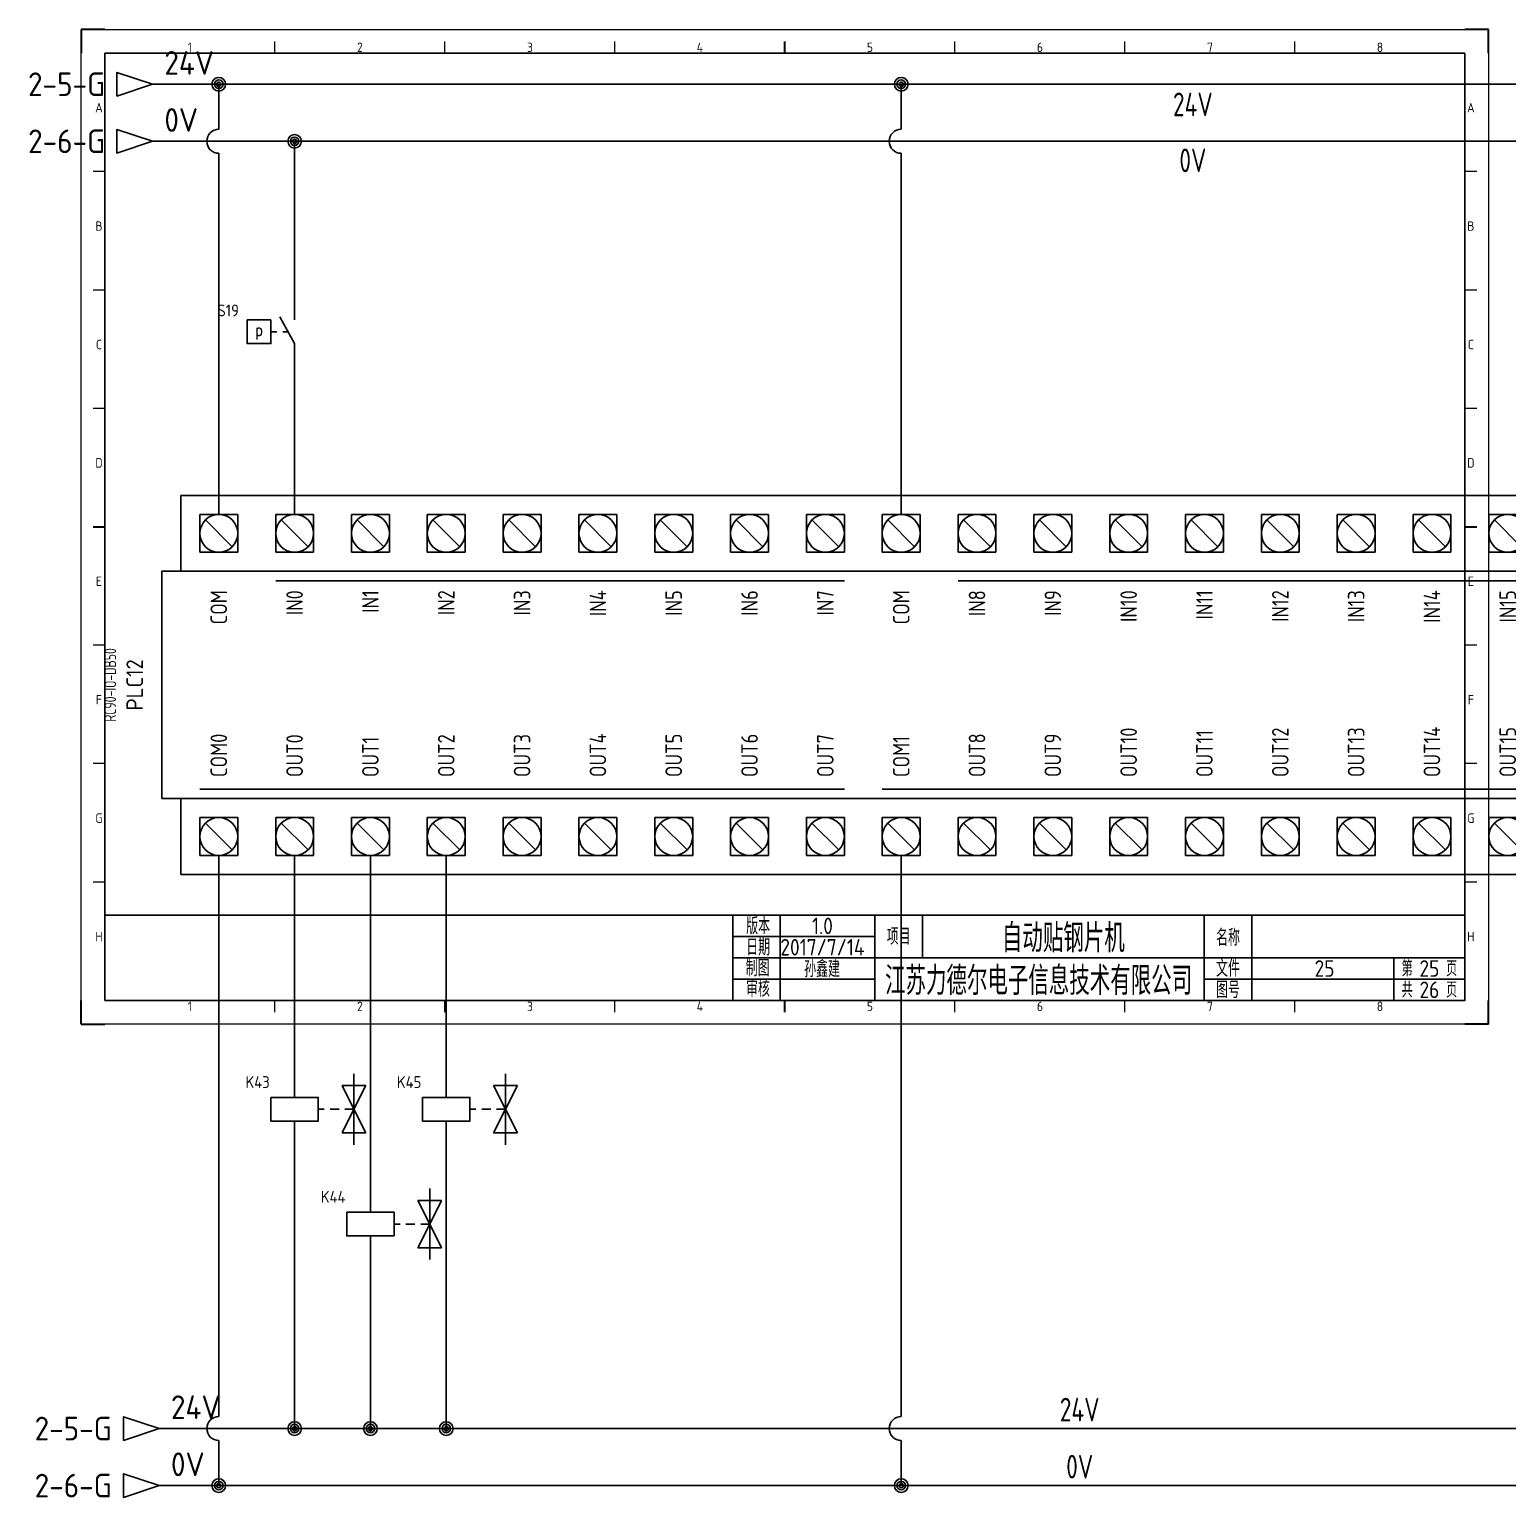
# Model space of a CAD drawing. Header units: millimetres. Extents: x 2018 to 2492, y 1287 to 1597.
# Drawn here: x 2018.4 to 2330.3, y 1287.5 to 1597.4 of the extents above; entities that cross this region are included whole.
import ezdxf
from ezdxf.enums import TextEntityAlignment as Align

# ---------------------------------------------------------------- set-up
doc = ezdxf.new("R2010")
doc.units = ezdxf.units.MM
for name, color, linetype in [('AE_BOR', 1, 'Continuous'), ('DESC', 150, 'Continuous'), ('SYMS', 7, 'Continuous'), ('TAGS', 150, 'Continuous'), ('TERMS', 123, 'Continuous'), ('WIRENO', 72, 'Continuous'), ('WIREREF_DEST', 52, 'Continuous'), ('WIRES', 7, 'Continuous'), ('XREF', 7, 'Continuous'), ('图框_标题栏属性', 1, 'Continuous'), ('图框_标题栏文字', 6, 'Continuous')]:
    doc.layers.add(name, color=color, linetype=linetype)
doc.styles.add('ACGBTS', font='ISOCP.SHX')
doc.styles.add('PIN', font='simplex', dxfattribs={"width": 0.75})
doc.styles.get("Standard").update_dxf_attribs({"font": 'arial.ttf'})
doc.styles.add('WD_IEC', font='ISOCP2.shx', dxfattribs={"height": 4, "bigfont": 'gbcbig.shx'})
doc.styles.add('工程字', font='gbenor.shx', dxfattribs={"bigfont": 'gbcbig.shx'})

# ---------------------------------------------------------------- blocks, each defined once
blk = doc.blocks.new('Border')
for p, q in [((584, 410), (10, 410)), ((10, 410), (10, 10)), ((584, 10), (584, 410)), ((10, 10), (584, 10))]:
    blk.add_line(p, q)
at = {"layer": 'AE_BOR', "color": 1, "lineweight": 30}
for p, q in [((10, 420), (0, 420)), ((0, 420), (0, 410)), ((594, 420), (584, 420)), ((594, 410), (594, 420)), ((297, 410), (297, 415)), ((5, 210), (10, 210)), ((584, 210), (589, 210)), ((0, 0), (0, 10)), ((297, 5), (297, 10)), ((594, 0), (594, 10)), ((0, 0), (10, 0)), ((594, 0), (584, 0))]:
    blk.add_line(p, q, dxfattribs=at)
at = {"layer": 'AE_BOR', "color": 1, "lineweight": 15}
for p, q in [((0, 420), (594, 420)), ((0, 0), (0, 420)), ((594, 420), (594, 0)), ((81.75, 410), (81.75, 415)), ((153.5, 410), (153.5, 415)), ((225.25, 410), (225.25, 415)), ((368.75, 410), (368.75, 415)), ((440.5, 410), (440.5, 415)), ((512.25, 410), (512.25, 415)), ((10, 360), (5, 360)), ((589, 360), (584, 360)), ((10, 310), (5, 310)), ((589, 310), (584, 310)), ((10, 260), (5, 260)), ((589, 260), (584, 260)), ((10, 160), (5, 160)), ((589, 160), (584, 160)), ((10, 110), (5, 110)), ((589, 110), (584, 110)), ((10, 60), (5, 60)), ((589, 60), (584, 60)), ((81.75, 5), (81.75, 10)), ((153.5, 5), (153.5, 10)), ((225.25, 5), (225.25, 10)), ((368.75, 5), (368.75, 10)), ((440.5, 5), (440.5, 10)), ((512.25, 5), (512.25, 10)), ((594, 0), (0, 0))]:
    blk.add_line(p, q, dxfattribs=at)
at = {"layer": 'AE_BOR', "color": 1, "lineweight": 15, "style": 'ACGBTS'}
for s, p in [('1', (45.875, 412.5)), ('2', (117.625, 412.5)), ('3', (189.375, 412.5)), ('4', (261.125, 412.5)), ('5', (332.875, 412.5)), ('6', (404.625, 412.5)), ('7', (476.375, 412.5)), ('8', (548.125, 412.5)), ('A', (7.5, 387)), ('A', (586.5, 387)), ('B', (7.5, 337)), ('B', (586.5, 337)), ('C', (7.5, 287)), ('C', (586.5, 287)), ('D', (7.5, 237)), ('D', (586.5, 237)), ('E', (7.5, 187)), ('E', (586.5, 187)), ('F', (7.5, 137)), ('F', (586.5, 137)), ('G', (7.5, 87)), ('G', (586.5, 87)), ('H', (7.5, 37)), ('H', (586.5, 37)), ('1', (45.875, 7.5)), ('2', (117.625, 7.5)), ('3', (189.375, 7.5)), ('4', (261.125, 7.5)), ('5', (332.875, 7.5)), ('6', (404.625, 7.5)), ('7', (476.375, 7.5)), ('8', (548.125, 7.5))]:
    blk.add_text(s, height=4, dxfattribs=at).set_placement(p, align=Align.MIDDLE)
blk = doc.blocks.new('LdrDkA4')
for p, q in [((132.5, 0), (132.5, 18)), ((142.5, 0), (142.5, 18)), ((162.5, 0), (162.5, 18)), ((162.5, 0), (162.5, 18)), ((162.5, 0), (162.5, 18)), ((172.5, 18), (172.5, 13.5)), ((232, 0), (232, 18)), ((242, 0), (242, 18)), ((132.5, 13.5), (162.5, 13.5)), ((172.5, 13.5), (172.5, 9)), ((132.5, 9), (162.99, 9)), ((162.5, 9), (287, 9)), ((272, 0), (272, 9)), ((132.5, 4.5), (162.5, 4.5)), ((232, 4.5), (287, 4.5)), ((142.5, 2.09), (142.5, 2.09)), ((142.5, 2.09), (142.5, 2.09))]:
    blk.add_line(p, q)
blk.add_lwpolyline([(132.5, 18), (0, 18), (0, 0), (132.5, 0)], close=True)
blk.add_lwpolyline([(132.5, 0), (287, 0), (287, 18), (132.5, 18)])
at = {"flags": 9}
blk.add_attdef('WD_TB', (0, 0), '', height=2.5, dxfattribs=at)
at = {"layer": '图框_标题栏属性', "style": '工程字'}
for tag, height, p in [('版本', 3.5, (151.42, 15.75)), ('项目', 6, (202.25, 13.5)), ('日期', 3.5, (151.42, 11.25)), ('名称', 3.5, (264.42, 13.27)), ('制图', 3.5, (151.34, 6.85)), ('公司名称', 6, (197.03, 4.5)), ('文件', 3.5, (257.37, 6.75)), ('页数', 3.5, (279.5, 6.75)), ('审核', 3.5, (151.65, 2.36)), ('图号', 3.5, (257.37, 2.25)), ('总数', 3.5, (279.5, 2.25))]:
    blk.add_attdef(tag, text='', height=height, dxfattribs=at).set_placement(p, align=Align.MIDDLE)
at = {"layer": '图框_标题栏文字', "style": '工程字'}
for s, height, p in [('版本', 3.5, (137.85, 15.75)), ('日期', 3.5, (137.85, 11.25)), ('项目', 3.5, (167.5, 13.5)), ('名称', 3.5, (237, 13.27)), ('制图', 3.5, (137.75, 6.85)), ('文件', 3.5, (237, 6.75)), ('第    页', 3.25, (279.5, 6.75)), ('审核', 3.5, (137.81, 2.51)), ('图号', 3.5, (237, 2.25)), ('共    页', 3.25, (279.5, 2.25))]:
    blk.add_text(s, height=height, dxfattribs=at).set_placement(p, align=Align.MIDDLE_CENTER)
blk = doc.blocks.new('PLCIO_EPSONRC90IO1')
for p, q in [((-187.84, 39.19), (-187.84, 23.19)), ((249.96, 39.19), (-187.84, 39.19)), ((-183.84, 27.19), (-183.84, 35.19)), ((-183.84, 35.19), (-175.84, 35.19)), ((-175.84, 35.19), (-175.84, 27.19)), ((-167.84, 27.19), (-167.84, 35.19)), ((-167.84, 35.19), (-159.84, 35.19)), ((-159.84, 35.19), (-159.84, 27.19)), ((-151.84, 27.19), (-151.84, 35.19)), ((-151.84, 35.19), (-143.84, 35.19)), ((-143.84, 35.19), (-143.84, 27.19)), ((-135.84, 27.19), (-135.84, 35.19)), ((-135.84, 35.19), (-127.84, 35.19)), ((-127.84, 35.19), (-127.84, 27.19)), ((-119.84, 27.19), (-119.84, 35.19)), ((-119.84, 35.19), (-111.84, 35.19)), ((-111.84, 35.19), (-111.84, 27.19)), ((-103.84, 27.19), (-103.84, 35.19)), ((-103.84, 35.19), (-95.84, 35.19)), ((-95.84, 35.19), (-95.84, 27.19)), ((-87.84, 27.19), (-87.84, 35.19)), ((-87.84, 35.19), (-79.84, 35.19)), ((-79.84, 35.19), (-79.84, 27.19)), ((-71.84, 27.19), (-71.84, 35.19)), ((-71.84, 35.19), (-63.84, 35.19)), ((-63.84, 35.19), (-63.84, 27.19)), ((-55.84, 27.19), (-55.84, 35.19)), ((-55.84, 35.19), (-47.84, 35.19)), ((-47.84, 35.19), (-47.84, 27.19)), ((-39.84, 27.19), (-39.84, 35.19)), ((-39.84, 35.19), (-31.84, 35.19)), ((-31.84, 35.19), (-31.84, 27.19)), ((-23.84, 27.19), (-23.84, 35.19)), ((-23.84, 35.19), (-15.84, 35.19)), ((-15.84, 35.19), (-15.84, 27.19)), ((-7.84, 27.19), (-7.84, 35.19)), ((-7.84, 35.19), (0.16, 35.19)), ((0.16, 35.19), (0.16, 27.19)), ((8.16, 27.19), (8.16, 35.19)), ((8.16, 35.19), (16.16, 35.19)), ((16.16, 35.19), (16.16, 27.19)), ((24.16, 27.19), (24.16, 35.19)), ((24.16, 35.19), (32.16, 35.19)), ((32.16, 35.19), (32.16, 27.19)), ((40.16, 27.19), (40.16, 35.19)), ((40.16, 35.19), (48.16, 35.19)), ((48.16, 35.19), (48.16, 27.19)), ((56.16, 27.19), (56.16, 35.19)), ((56.16, 35.19), (64.16, 35.19)), ((64.16, 35.19), (64.16, 27.19)), ((72.16, 27.19), (72.16, 35.19)), ((72.16, 35.19), (80.16, 35.19)), ((80.16, 35.19), (80.16, 27.19)), ((88.16, 27.19), (88.16, 35.19)), ((88.16, 35.19), (96.16, 35.19)), ((-182.67, 34.02), (-177.01, 28.36)), ((-166.67, 34.02), (-161.01, 28.36)), ((-150.67, 34.02), (-145.01, 28.36)), ((-134.67, 34.02), (-129.01, 28.36)), ((-118.67, 34.02), (-113.01, 28.36)), ((-102.67, 34.02), (-97.01, 28.36)), ((-86.67, 34.02), (-81.01, 28.36)), ((-70.67, 34.02), (-65.01, 28.36)), ((-54.67, 34.02), (-49.01, 28.36)), ((-38.67, 34.02), (-33.01, 28.36)), ((-22.67, 34.02), (-17.01, 28.36)), ((-6.67, 34.02), (-1.01, 28.36)), ((9.33, 34.02), (14.99, 28.36)), ((25.33, 34.02), (30.99, 28.36)), ((41.33, 34.02), (46.99, 28.36)), ((57.33, 34.02), (62.99, 28.36)), ((73.33, 34.02), (78.99, 28.36)), ((89.33, 34.02), (94.99, 28.36)), ((-175.84, 27.19), (-183.84, 27.19)), ((-159.84, 27.19), (-167.84, 27.19)), ((-143.84, 27.19), (-151.84, 27.19)), ((-127.84, 27.19), (-135.84, 27.19)), ((-111.84, 27.19), (-119.84, 27.19)), ((-95.84, 27.19), (-103.84, 27.19)), ((-79.84, 27.19), (-87.84, 27.19)), ((-63.84, 27.19), (-71.84, 27.19)), ((-47.84, 27.19), (-55.84, 27.19)), ((-31.84, 27.19), (-39.84, 27.19)), ((-15.84, 27.19), (-23.84, 27.19)), ((0.16, 27.19), (-7.84, 27.19)), ((16.16, 27.19), (8.16, 27.19)), ((32.16, 27.19), (24.16, 27.19)), ((48.16, 27.19), (40.16, 27.19)), ((64.16, 27.19), (56.16, 27.19)), ((80.16, 27.19), (72.16, 27.19)), ((96.16, 27.19), (88.16, 27.19)), ((-191.84, -24.81), (-191.84, 23.19)), ((-191.84, 23.19), (253.96, 23.19)), ((-167.84, 21.19), (-47.84, 21.19)), ((-23.84, 21.19), (96.16, 21.19)), ((-187.84, -24.81), (-191.84, -24.81)), ((-187.84, -24.81), (-187.84, -40.81)), ((52.16, -24.81), (-187.84, -24.81)), ((-183.84, -22.81), (-47.84, -22.81)), ((-39.84, -22.81), (96.16, -22.81)), ((253.96, -24.81), (52.16, -24.81)), ((-183.84, -28.81), (-175.84, -28.81)), ((-183.84, -36.81), (-183.84, -28.81)), ((-182.67, -29.98), (-177.01, -35.64)), ((-175.84, -28.81), (-175.84, -36.81)), ((-167.84, -28.81), (-159.84, -28.81)), ((-167.84, -28.81), (-159.84, -28.81)), ((-167.84, -36.81), (-167.84, -28.81)), ((-167.84, -36.81), (-167.84, -28.81)), ((-166.67, -29.98), (-161.01, -35.64)), ((-159.84, -28.81), (-159.84, -36.81)), ((-159.84, -28.81), (-159.84, -36.81)), ((-151.84, -28.81), (-143.84, -28.81)), ((-151.84, -28.81), (-143.84, -28.81)), ((-151.84, -36.81), (-151.84, -28.81)), ((-151.84, -36.81), (-151.84, -28.81)), ((-150.67, -29.98), (-145.01, -35.64)), ((-143.84, -28.81), (-143.84, -36.81)), ((-143.84, -28.81), (-143.84, -36.81)), ((-135.84, -28.81), (-127.84, -28.81)), ((-135.84, -28.81), (-127.84, -28.81)), ((-135.84, -36.81), (-135.84, -28.81)), ((-135.84, -36.81), (-135.84, -28.81)), ((-134.67, -29.98), (-129.01, -35.64)), ((-127.84, -28.81), (-127.84, -36.81)), ((-127.84, -28.81), (-127.84, -36.81)), ((-119.84, -28.81), (-111.84, -28.81)), ((-119.84, -28.81), (-111.84, -28.81)), ((-119.84, -36.81), (-119.84, -28.81)), ((-119.84, -36.81), (-119.84, -28.81)), ((-118.67, -29.98), (-113.01, -35.64)), ((-111.84, -28.81), (-111.84, -36.81)), ((-111.84, -28.81), (-111.84, -36.81)), ((-103.84, -28.81), (-95.84, -28.81)), ((-103.84, -28.81), (-95.84, -28.81)), ((-103.84, -36.81), (-103.84, -28.81)), ((-103.84, -36.81), (-103.84, -28.81)), ((-102.67, -29.98), (-97.01, -35.64)), ((-95.84, -28.81), (-95.84, -36.81)), ((-95.84, -28.81), (-95.84, -36.81)), ((-87.84, -28.81), (-79.84, -28.81)), ((-87.84, -28.81), (-79.84, -28.81)), ((-87.84, -36.81), (-87.84, -28.81)), ((-87.84, -36.81), (-87.84, -28.81)), ((-86.67, -29.98), (-81.01, -35.64)), ((-79.84, -28.81), (-79.84, -36.81)), ((-79.84, -28.81), (-79.84, -36.81)), ((-71.84, -28.81), (-63.84, -28.81)), ((-71.84, -28.81), (-63.84, -28.81)), ((-71.84, -36.81), (-71.84, -28.81)), ((-71.84, -36.81), (-71.84, -28.81)), ((-70.67, -29.98), (-65.01, -35.64)), ((-63.84, -28.81), (-63.84, -36.81)), ((-63.84, -28.81), (-63.84, -36.81)), ((-55.84, -28.81), (-47.84, -28.81)), ((-55.84, -28.81), (-47.84, -28.81)), ((-55.84, -36.81), (-55.84, -28.81)), ((-55.84, -36.81), (-55.84, -28.81)), ((-54.67, -29.98), (-49.01, -35.64)), ((-47.84, -28.81), (-47.84, -36.81)), ((-47.84, -28.81), (-47.84, -36.81)), ((-39.84, -28.81), (-31.84, -28.81)), ((-39.84, -28.81), (-31.84, -28.81)), ((-39.84, -36.81), (-39.84, -28.81)), ((-39.84, -36.81), (-39.84, -28.81)), ((-38.67, -29.98), (-33.01, -35.64)), ((-31.84, -28.81), (-31.84, -36.81)), ((-31.84, -28.81), (-31.84, -36.81)), ((-23.84, -28.81), (-15.84, -28.81)), ((-23.84, -28.81), (-15.84, -28.81)), ((-23.84, -36.81), (-23.84, -28.81)), ((-23.84, -36.81), (-23.84, -28.81)), ((-22.67, -29.98), (-17.01, -35.64)), ((-15.84, -28.81), (-15.84, -36.81)), ((-15.84, -28.81), (-15.84, -36.81)), ((-7.84, -28.81), (0.16, -28.81)), ((-7.84, -28.81), (0.16, -28.81)), ((-7.84, -36.81), (-7.84, -28.81)), ((-7.84, -36.81), (-7.84, -28.81)), ((-6.67, -29.98), (-1.01, -35.64)), ((0.16, -28.81), (0.16, -36.81)), ((0.16, -28.81), (0.16, -36.81)), ((8.16, -28.81), (16.16, -28.81)), ((8.16, -28.81), (16.16, -28.81)), ((8.16, -36.81), (8.16, -28.81)), ((8.16, -36.81), (8.16, -28.81)), ((9.33, -29.98), (14.99, -35.64)), ((16.16, -28.81), (16.16, -36.81)), ((16.16, -28.81), (16.16, -36.81)), ((24.16, -28.81), (32.16, -28.81)), ((24.16, -28.81), (32.16, -28.81)), ((24.16, -36.81), (24.16, -28.81)), ((24.16, -36.81), (24.16, -28.81)), ((25.33, -29.98), (30.99, -35.64)), ((32.16, -28.81), (32.16, -36.81)), ((32.16, -28.81), (32.16, -36.81)), ((40.16, -36.81), (40.16, -28.81)), ((40.16, -36.81), (40.16, -28.81)), ((40.16, -28.81), (48.16, -28.81)), ((40.16, -28.81), (48.16, -28.81)), ((41.33, -29.98), (46.99, -35.64)), ((48.16, -28.81), (48.16, -36.81)), ((48.16, -28.81), (48.16, -36.81)), ((56.16, -28.81), (64.16, -28.81)), ((56.16, -28.81), (64.16, -28.81)), ((56.16, -36.81), (56.16, -28.81)), ((56.16, -36.81), (56.16, -28.81)), ((57.33, -29.98), (62.99, -35.64)), ((64.16, -28.81), (64.16, -36.81)), ((64.16, -28.81), (64.16, -36.81)), ((72.16, -28.81), (80.16, -28.81)), ((72.16, -28.81), (80.16, -28.81)), ((72.16, -36.81), (72.16, -28.81)), ((72.16, -36.81), (72.16, -28.81)), ((73.33, -29.98), (78.99, -35.64)), ((80.16, -28.81), (80.16, -36.81)), ((80.16, -28.81), (80.16, -36.81)), ((88.16, -28.81), (96.16, -28.81)), ((88.16, -28.81), (96.16, -28.81)), ((88.16, -36.81), (88.16, -28.81)), ((88.16, -36.81), (88.16, -28.81)), ((89.33, -29.98), (94.99, -35.64)), ((-175.84, -36.81), (-183.84, -36.81)), ((-159.84, -36.81), (-167.84, -36.81)), ((-159.84, -36.81), (-167.84, -36.81)), ((-143.84, -36.81), (-151.84, -36.81)), ((-143.84, -36.81), (-151.84, -36.81)), ((-127.84, -36.81), (-135.84, -36.81)), ((-127.84, -36.81), (-135.84, -36.81)), ((-111.84, -36.81), (-119.84, -36.81)), ((-111.84, -36.81), (-119.84, -36.81)), ((-95.84, -36.81), (-103.84, -36.81)), ((-95.84, -36.81), (-103.84, -36.81)), ((-79.84, -36.81), (-87.84, -36.81)), ((-79.84, -36.81), (-87.84, -36.81)), ((-63.84, -36.81), (-71.84, -36.81)), ((-63.84, -36.81), (-71.84, -36.81)), ((-47.84, -36.81), (-55.84, -36.81)), ((-47.84, -36.81), (-55.84, -36.81)), ((-31.84, -36.81), (-39.84, -36.81)), ((-31.84, -36.81), (-39.84, -36.81)), ((-15.84, -36.81), (-23.84, -36.81)), ((-15.84, -36.81), (-23.84, -36.81)), ((0.16, -36.81), (-7.84, -36.81)), ((0.16, -36.81), (-7.84, -36.81)), ((16.16, -36.81), (8.16, -36.81)), ((16.16, -36.81), (8.16, -36.81)), ((32.16, -36.81), (24.16, -36.81)), ((32.16, -36.81), (24.16, -36.81)), ((48.16, -36.81), (40.16, -36.81)), ((48.16, -36.81), (40.16, -36.81)), ((64.16, -36.81), (56.16, -36.81)), ((64.16, -36.81), (56.16, -36.81)), ((80.16, -36.81), (72.16, -36.81)), ((80.16, -36.81), (72.16, -36.81)), ((96.16, -36.81), (88.16, -36.81)), ((96.16, -36.81), (88.16, -36.81)), ((-187.84, -40.81), (249.96, -40.81))]:
    blk.add_line(p, q)
for centre in [(-179.84, 31.19), (-163.84, 31.19), (-147.84, 31.19), (-131.84, 31.19), (-115.84, 31.19), (-99.84, 31.19), (-83.84, 31.19), (-67.84, 31.19), (-51.84, 31.19), (-35.84, 31.19), (-19.84, 31.19), (-3.84, 31.19), (12.16, 31.19), (28.16, 31.19), (44.16, 31.19), (60.16, 31.19), (76.16, 31.19), (92.16, 31.19), (-179.84, -32.81), (-163.84, -32.81), (-147.84, -32.81), (-131.84, -32.81), (-115.84, -32.81), (-99.84, -32.81), (-83.84, -32.81), (-67.84, -32.81), (-51.84, -32.81), (-35.84, -32.81), (-19.84, -32.81), (-3.84, -32.81), (12.16, -32.81), (28.16, -32.81), (44.16, -32.81), (60.16, -32.81), (76.16, -32.81), (92.16, -32.81)]:
    blk.add_circle(centre, 4)
at = {"style": 'WD_IEC'}
for tag, p, width in [('DESCA47', (-165.33, 63.11), 0.9), ('DESCB47', (-158.34, 63.11), 0.9), ('DESCA48', (-149.33, 63.11), 0.9), ('DESCB48', (-142.34, 63.11), 0.9), ('DESCA49', (-133.33, 63.11), 0.9), ('DESCB49', (-126.34, 63.11), 0.9), ('DESCA50', (-117.33, 63.11), 0.9), ('DESCB50', (-110.34, 63.11), 0.9), ('DESCA51', (-101.33, 63.11), 0.9), ('DESCB51', (-94.34, 63.11), 0.9), ('DESCA52', (-85.33, 63.11), 0.9), ('DESCB52', (-78.34, 63.11), 0.9), ('DESCA53', (-69.33, 63.11), 0.9), ('DESCB53', (-62.34, 63.11), 0.9), ('DESCA54', (-53.33, 63.11), 0.9), ('DESCB54', (-46.34, 63.11), 0.9), ('DESCA56', (-21.33, 63.11), 0.9), ('DESCB56', (-14.34, 63.11), 0.9), ('DESCA57', (-5.33, 63.11), 0.9), ('DESCB57', (1.66, 63.11), 0.9), ('DESCA58', (10.67, 63.11), 0.9), ('DESCB58', (17.66, 63.11), 0.9), ('DESCA59', (26.67, 63.11), 0.9), ('DESCB59', (33.66, 63.11), 0.9), ('DESCA60', (42.67, 63.11), 0.9), ('DESCB60', (49.66, 63.11), 0.9), ('DESCA61', (58.67, 63.11), 0.9), ('DESCB61', (65.66, 63.11), 0.9), ('DESCA62', (74.67, 63.11), 0.9), ('DESCB62', (81.66, 63.11), 0.9), ('DESCA63', (90.67, 63.11), 0.9), ('DESCB63', (97.66, 63.11), 0.9), ('DESCA65', (122.67, 63.11), 0.9), ('DESCB65', (129.66, 63.11), 0.9), ('DESCA66', (138.67, 63.11), 0.9), ('DESCB66', (145.66, 63.11), 0.9), ('DESCA67', (154.67, 63.11), 0.9), ('DESCB67', (161.66, 63.11), 0.9), ('DESCA68', (170.67, 63.11), 0.9), ('DESCB68', (177.66, 63.11), 0.9), ('DESCA69', (186.67, 63.11), 0.9), ('DESCB69', (193.66, 63.11), 0.9), ('DESCA70', (202.67, 63.11), 0.9), ('DESCB70', (209.66, 63.11), 0.9), ('DESCA71', (218.67, 63.11), 0.9), ('DESCB71', (225.66, 63.11), 0.9), ('DESCA72', (234.67, 63.11), 0.9), ('DESCB72', (241.66, 63.11), 0.9), ('WDTAGALT', (-229.84, -12.81), 0.8)]:
    blk.add_attdef(tag, p, '', height=4, rotation=90, dxfattribs=dict(at, width=width))
at = {"style": 'WD_IEC', "width": 0.9}
for tag, p in [('TERM46', (-177.84, 36.42)), ('TERM47', (-161.84, 36.42)), ('TERM48', (-145.84, 36.42)), ('TERM49', (-129.84, 36.42)), ('TERM50', (-113.84, 36.42)), ('TERM51', (-97.84, 36.42)), ('TERM52', (-81.84, 36.42)), ('TERM53', (-65.84, 36.42)), ('TERM54', (-49.84, 36.42)), ('TERM55', (-33.84, 36.42)), ('TERM56', (-17.84, 36.42)), ('TERM57', (-1.84, 36.42)), ('TERM58', (14.16, 36.42)), ('TERM59', (30.16, 36.42)), ('TERM60', (46.16, 36.42)), ('TERM61', (62.16, 36.42)), ('TERM62', (78.16, 36.42)), ('TERM63', (94.16, 36.42)), ('TERM64', (110.16, 36.42)), ('TERM65', (126.16, 36.42)), ('TERM66', (142.16, 36.42)), ('TERM67', (158.16, 36.42)), ('TERM68', (174.16, 36.42)), ('TERM69', (190.16, 36.42)), ('TERM70', (206.16, 36.42)), ('TERM71', (222.16, 36.42)), ('TERM72', (238.16, 36.42))]:
    blk.add_attdef(tag, text='', height=2.5, rotation=90, dxfattribs=at).set_placement(p, align=Align.TOP_LEFT)
at = {"style": 'WD_IEC', "flags": 1}
for tag, p in [('X2TERM46', (-179.84, 35.19)), ('X2TERM47', (-163.84, 35.19)), ('X2TERM48', (-147.84, 35.19)), ('X2TERM49', (-131.84, 35.19)), ('X2TERM50', (-115.84, 35.19)), ('X2TERM51', (-99.84, 35.19)), ('X2TERM52', (-83.84, 35.19)), ('X2TERM53', (-67.84, 35.19)), ('X2TERM54', (-51.84, 35.19)), ('X2TERM55', (-35.84, 35.19)), ('X2TERM56', (-19.84, 35.19)), ('X2TERM57', (-3.84, 35.19)), ('X2TERM58', (12.16, 35.19)), ('X2TERM59', (28.16, 35.19)), ('X2TERM60', (44.16, 35.19)), ('X2TERM61', (60.16, 35.19)), ('X2TERM62', (76.16, 35.19)), ('X2TERM63', (92.16, 35.19)), ('X2TERM64', (108.16, 35.19)), ('X2TERM65', (124.16, 35.19)), ('X2TERM66', (140.16, 35.19)), ('X2TERM67', (156.16, 35.19)), ('X2TERM68', (172.16, 35.19)), ('X2TERM69', (188.16, 35.19)), ('X2TERM70', (204.16, 35.19)), ('X2TERM71', (220.16, 35.19)), ('X2TERM72', (236.16, 35.19)), ('X8TERM01', (-179.84, -36.81)), ('X8TERM02', (-163.84, -36.81)), ('X8TERM03', (-147.84, -36.81)), ('X8TERM04', (-131.84, -36.81)), ('X8TERM05', (-115.84, -36.81)), ('X8TERM06', (-99.84, -36.81)), ('X8TERM07', (-83.84, -36.81)), ('X8TERM08', (-67.84, -36.81)), ('X8TERM09', (-51.84, -36.81)), ('X8TERM10', (-35.84, -36.81)), ('X8TERM11', (-19.84, -36.81)), ('X8TERM12', (-3.84, -36.81)), ('X8TERM13', (12.16, -36.81)), ('X8TERM14', (28.16, -36.81)), ('X8TERM15', (44.16, -36.81)), ('X8TERM16', (60.16, -36.81)), ('X8TERM17', (76.16, -36.81)), ('X8TERM18', (92.16, -36.81)), ('X8TERM19', (108.16, -36.81)), ('X8TERM20', (124.16, -36.81)), ('X8TERM21', (140.16, -36.81)), ('X8TERM22', (156.16, -36.81))]:
    blk.add_attdef(tag, p, '', height=0.35, rotation=90, dxfattribs=at)
at = {"style": 'WD_IEC', "width": 0.9}
for tag, p in [('TERMDESC46', (-179.84, 19.19)), ('TAGA47', (-163.84, 19.19)), ('TAGA48', (-147.84, 19.19)), ('TAGA49', (-131.84, 19.19)), ('TAGA50', (-115.84, 19.19)), ('TAGA51', (-99.84, 19.19)), ('TAGA52', (-83.84, 19.19)), ('TAGA53', (-67.84, 19.19)), ('TAGA54', (-51.84, 19.19)), ('TERMDESC55', (-35.84, 19.19)), ('TAGA56', (-19.84, 19.19)), ('TAGA57', (-3.84, 19.19)), ('TAGA58', (12.16, 19.19)), ('TAGA59', (28.16, 19.19)), ('TAGA60', (44.16, 19.19)), ('TAGA61', (60.16, 19.19)), ('TAGA62', (76.16, 19.19)), ('TAGA63', (92.16, 19.19)), ('TERMDESC64', (108.16, 19.19)), ('TAGA65', (124.16, 19.19)), ('TAGA66', (140.16, 19.19)), ('TAGA67', (156.16, 19.19)), ('TAGA68', (172.16, 19.19)), ('TAGA69', (188.16, 19.19)), ('TAGA70', (204.16, 19.19)), ('TAGA71', (220.16, 19.19)), ('TAGA72', (236.16, 19.19))]:
    blk.add_attdef(tag, text='', height=3.5, rotation=90, dxfattribs=at).set_placement(p, align=Align.MIDDLE_RIGHT)
at = {"linetype": 'Continuous', "style": 'WD_IEC', "flags": 9}
for tag, p in [('ASSYCODE', (-218.83, 6.55)), ('FAMILY', (-218.05, 6.58))]:
    blk.add_attdef(tag, text='', height=0.32, rotation=90, dxfattribs=at).set_placement(p, align=Align.CENTER)
at = {"style": 'WD_IEC'}
for tag, p in [('LINE1', (-210.55, -0.81)), ('LINE2', (-205.55, -0.81)), ('TAG1', (-195.84, -0.81))]:
    blk.add_attdef(tag, text='', height=3.5, rotation=90, dxfattribs=at).set_placement(p, align=Align.CENTER)
for tag, width, p in [('INST', 0.8, (-226, -0.81)), ('LOC', 0.8, (-222.56, -0.81)), ('MFG', 0.8, (-218.55, -0.81)), ('CAT', 0.9, (-215.05, -0.81)), ('DESC', 0.8, (-201.5, -0.81))]:
    blk.add_attdef(tag, text='', height=2.5, rotation=90, dxfattribs=dict(at, width=width)).set_placement(p, align=Align.CENTER)
at = {"style": 'WD_IEC', "width": 0.9}
for tag, p in [('TERMDESC01', (-179.84, -20.26)), ('TERMDESC10', (-35.84, -20.26)), ('TERMDESC19', (108.16, -20.26)), ('TERMDESC20', (124.16, -20.26)), ('TERMDESC21', (140.16, -20.26)), ('TERMDESC22', (156.16, -20.26)), ('TAGA02', (-163.84, -20.26)), ('TAGA03', (-147.84, -20.26)), ('TAGA04', (-131.84, -20.26)), ('TAGA05', (-115.84, -20.26)), ('TAGA06', (-99.84, -20.26)), ('TAGA07', (-83.84, -20.26)), ('TAGA08', (-67.84, -20.26)), ('TAGA09', (-51.84, -20.26)), ('TAGA11', (-19.84, -20.26)), ('TAGA12', (-3.84, -20.26)), ('TAGA13', (12.16, -20.26)), ('TAGA14', (28.16, -20.26)), ('TAGA15', (44.16, -20.26)), ('TAGA16', (60.16, -20.26)), ('TAGA17', (76.16, -20.26)), ('TAGA18', (92.16, -20.26))]:
    blk.add_attdef(tag, text='', height=3.5, rotation=90, dxfattribs=at).set_placement(p, align=Align.MIDDLE_LEFT)
for tag, p in [('TERM01', (-177.84, -37.72)), ('TERM02', (-161.84, -37.86)), ('TERM03', (-145.84, -37.86)), ('TERM04', (-129.84, -37.86)), ('TERM05', (-113.84, -37.86)), ('TERM06', (-97.84, -37.86)), ('TERM07', (-81.84, -37.86)), ('TERM08', (-65.84, -37.86)), ('TERM09', (-49.84, -37.86)), ('TERM10', (-33.84, -37.86)), ('TERM11', (-17.84, -37.86)), ('TERM12', (-1.84, -37.86)), ('TERM13', (14.16, -37.86)), ('TERM14', (30.16, -37.86)), ('TERM15', (46.16, -37.86)), ('TERM16', (62.16, -37.86)), ('TERM17', (78.16, -37.86)), ('TERM18', (94.16, -37.86)), ('TERM19', (110.16, -37.86)), ('TERM20', (126.16, -37.86)), ('TERM21', (142.16, -37.86)), ('TERM22', (158.16, -37.86))]:
    blk.add_attdef(tag, text='', height=2.5, rotation=90, dxfattribs=at).set_placement(p, align=Align.TOP_RIGHT)
for tag, p in [('DESCA02', (-165.33, -64.89)), ('DESCB02', (-158.34, -64.89)), ('DESCA03', (-149.33, -64.89)), ('DESCB03', (-142.34, -64.89)), ('DESCA04', (-133.33, -64.89)), ('DESCB04', (-126.34, -64.89)), ('DESCA05', (-117.33, -64.89)), ('DESCB05', (-110.34, -64.89)), ('DESCA06', (-101.33, -64.89)), ('DESCB06', (-94.34, -64.89)), ('DESCA07', (-85.33, -64.89)), ('DESCB07', (-78.34, -64.89)), ('DESCA08', (-69.33, -64.89)), ('DESCB08', (-62.34, -64.89)), ('DESCA09', (-53.33, -64.89)), ('DESCB09', (-46.34, -64.89)), ('DESCA11', (-21.33, -64.89)), ('DESCB11', (-14.34, -64.89)), ('DESCA12', (-5.33, -64.89)), ('DESCB12', (1.66, -64.89)), ('DESCA13', (10.67, -64.89)), ('DESCB13', (17.66, -64.89)), ('DESCA14', (26.67, -64.89)), ('DESCB14', (33.66, -64.89)), ('DESCA15', (42.67, -64.89)), ('DESCB15', (49.66, -64.89)), ('DESCA16', (58.67, -64.89)), ('DESCB16', (65.66, -64.89)), ('DESCA17', (74.67, -64.89)), ('DESCB17', (81.66, -64.89))]:
    blk.add_attdef(tag, text='', height=4, rotation=90, dxfattribs=at).set_placement(p, align=Align.RIGHT)
blk = doc.blocks.new('HA1D3')
blk.add_lwpolyline([(0, 0), (-3.75, -1.25), (-3.75, 1.25)], close=True)
at = {"style": 'WD_IEC'}
for tag, p, height, flags in [('WIRENO', (1.25, 1), 2.5, 8), ('X1TERM01', (0, 0), 0.32, 1)]:
    blk.add_attdef(tag, p, '', height=height, dxfattribs=dict(at, flags=flags))
at = {"style": 'WD_IEC', "flags": 1}
blk.add_attdef('SIGCODE', text='', height=1, dxfattribs=at).set_placement((-2.5, 1.8), align=Align.RIGHT)
at = {"style": 'WD_IEC'}
blk.add_attdef('XREF', text='', height=2.5, dxfattribs=at).set_placement((-5, 0), align=Align.MIDDLE_RIGHT)
blk.add_attdef('DESC1', text='', height=2.5, dxfattribs=at).set_placement((1.25, -1), align=Align.TOP_LEFT)
blk = doc.blocks.new('WD_WNH')
at = {"linetype": 'Continuous', "style": 'WD_IEC', "width": 0.8}
blk.add_attdef('WIRENO', text='', height=2.5, dxfattribs=at).set_placement((0, 0.75), align=Align.CENTER)
at = {"style": 'WD_IEC', "flags": 1}
for tag, p in [('W08USER', (0, 0.375)), ('W04USER', (0, 0.875)), ('W05USER', (0, 0.75)), ('W09USER', (0, 0.25)), ('W03USER', (0, 1)), ('W06USER', (0, 0.625)), ('W07USER', (0, 0.5)), ('W02USER', (0, 1.125)), ('W01USER', (0, 1.25)), ('W10USER', (0, 0.125))]:
    blk.add_attdef(tag, text='', height=0.08, dxfattribs=at).set_placement(p, align=Align.CENTER)
blk = doc.blocks.new('WDDOT')
for radius in [0.72, 0.449, 0.223]:
    blk.add_circle((0, 0), radius)
blk = doc.blocks.new('VPS11')
for p, q in [((0, 7.5), (0, 2.5)), ((0, -2.5), (-3.12, 3.12)), ((-5, 0), (-3.75, 0)), ((-2.5, 0), (-1.39, 0)), ((0, -2.5), (0, -7.5))]:
    blk.add_line(p, q)
blk.add_lwpolyline([(-5, 2.5), (-5, -2.5), (-10, -2.5), (-10, 2.5)], close=True)
at = {"style": 'PIN', "width": 0.75}
blk.add_text('p', height=2.5, dxfattribs=at).set_placement((-7.5, 0), align=Align.MIDDLE)
at = {"style": 'WD_IEC'}
for tag, p in [('INST', (-11.75, 10.25)), ('LOC', (-11.75, 6.75)), ('TAG1', (-11.75, 3.25)), ('RATING1', (-11.75, -1.35)), ('DESC1', (-11.75, -9.85)), ('DESC2', (-11.75, -13.35)), ('DESC3', (-11.75, -16.85))]:
    blk.add_attdef(tag, text='', height=2.5, dxfattribs=at).set_placement(p, align=Align.RIGHT)
blk.add_attdef('TERM01', text='', height=2, rotation=90, dxfattribs=at).set_placement((-1, 7.5), align=Align.RIGHT)
at = {"style": 'WD_IEC', "flags": 1}
for tag, p, height in [('X2TERM01', (0, 7.5), 0.32), ('MFG', (2.75, 6.5), 1.5), ('CAT', (2.75, 4), 1.5), ('X1LINK', (0, 0), 0.32), ('ASSYCODE', (1, -4), 1), ('CONTACT', (1, -2.5), 1), ('COMMON', (2.25, -3.75), 1), ('FAMILY', (1, -5.5), 1), ('CATDESC', (1, -7), 1), ('X8TERM02', (0, -7.5), 0.32)]:
    blk.add_attdef(tag, p, '', height=height, dxfattribs=at)
at = {"style": 'WD_IEC'}
blk.add_attdef('TERM02', (-1, -7.5), '', height=2, rotation=90, dxfattribs=at)
at = {"lineweight": 15, "style": 'WD_IEC'}
for tag, p in [('XREF', (-11.75, -6)), ('WDTAGALT', (-11.25, -20.13))]:
    blk.add_attdef(tag, text='', height=2.5, dxfattribs=at).set_placement(p, align=Align.RIGHT)
blk = doc.blocks.new('VSV1')
for p, q in [((0, 2.5), (0, 7.5)), ((12.5, 7.5), (12.5, -7.5)), ((12.5, 0), (10, 5)), ((10, 5), (15, 5)), ((15, 5), (12.5, 0)), ((6.25, 0), (5, 0)), ((9.38, 0), (7.5, 0)), ((12.5, 0), (10, -5)), ((12.5, 0), (10.62, 0)), ((15, -5), (12.5, 0)), ((0, -2.5), (0, -7.5)), ((10, -5), (15, -5))]:
    blk.add_line(p, q)
blk.add_lwpolyline([(-5, 2.5), (-5, -2.5), (5, -2.5), (5, 2.5)], close=True)
at = {"style": 'WD_IEC'}
for tag, p in [('INST', (-5.25, 11.5)), ('LOC', (-5.25, 8)), ('TAG1', (-5.25, 4.5)), ('DESC1', (-5.25, -6.85)), ('DESC2', (-5.25, -10.35)), ('DESC3', (-5.25, -13.85))]:
    blk.add_attdef(tag, text='', height=2.5, dxfattribs=at).set_placement(p, align=Align.RIGHT)
blk.add_attdef('TERM01', text='', height=2, rotation=90, dxfattribs=at).set_placement((-1, 7.5), align=Align.RIGHT)
at = {"style": 'WD_IEC', "flags": 1}
for tag, p, height in [('X2TERM01', (0, 7.5), 0.32), ('X4LINK', (-5, 0), 0.32), ('X1LINK', (12.5, 0), 0.32), ('ASSYCODE', (1, -4), 1), ('FAMILY', (1, -5.5), 1), ('CATDESC', (1, -7), 1), ('X8TERM02', (0, -7.5), 0.32)]:
    blk.add_attdef(tag, p, '', height=height, dxfattribs=at)
at = {"style": 'WD_IEC', "flags": 9}
for tag, p in [('MFG', (-6, 1)), ('CAT', (-6, -1.5))]:
    blk.add_attdef(tag, text='', height=1.5, dxfattribs=at).set_placement(p, align=Align.RIGHT)
at = {"style": 'WD_IEC'}
blk.add_attdef('TERM02', (-1, -7.5), '', height=2, rotation=90, dxfattribs=at)
at = {"lineweight": 9, "style": 'WD_IEC'}
for tag, p in [('NO', (-5.5, -16.5)), ('NC', (-5.5, -20))]:
    blk.add_attdef(tag, text='', height=2.5, dxfattribs=at).set_placement(p, align=Align.TOP_RIGHT)
for tag, p in [('XREFNO', (-4, -16.5)), ('XREFNC', (-4, -20)), ('WDTAGALT', (-3.88, -23.13))]:
    blk.add_attdef(tag, text='', height=2.5, dxfattribs=at).set_placement(p, align=Align.TOP_LEFT)

msp = doc.modelspace()

# ---------------------------------------------------------------- linework, layer by layer
at = {"layer": 'WIRES'}
for p, q in [((2044.34, 1585.87), (2483.62, 1585.87)), ((2058.33, 1576.36), (2058.33, 1585.87)), ((2202.33, 1576.36), (2202.33, 1585.87)), ((2044.34, 1573.82), (2483.62, 1573.82)), ((2074.33, 1541.11), (2074.33, 1573.82)), ((2058.33, 1495.04), (2058.33, 1571.28)), ((2202.33, 1495.04), (2202.33, 1571.28)), ((2074.33, 1495.04), (2074.33, 1526.11)), ((2058.33, 1423.04), (2058.33, 1304.58)), ((2074.33, 1423.04), (2074.33, 1376.94)), ((2090.33, 1423.04), (2090.33, 1352.71)), ((2106.33, 1423.04), (2106.33, 1376.94)), ((2202.33, 1423.04), (2202.33, 1304.58)), ((2074.33, 1361.94), (2074.33, 1301.34)), ((2106.33, 1361.94), (2106.33, 1301.34)), ((2090.33, 1337.71), (2090.33, 1301.34)), ((2045.73, 1302.04), (2434.24, 1302.04)), ((2058.33, 1299.5), (2058.33, 1289.99)), ((2202.33, 1299.5), (2202.33, 1289.99)), ((2045.73, 1289.99), (2434.24, 1289.99))]:
    msp.add_line(p, q, dxfattribs=at)
for centre in [(2058.33, 1573.82), (2202.33, 1573.82), (2058.33, 1302.04), (2202.33, 1302.04)]:
    msp.add_arc(centre, 2.54, 90, 270, dxfattribs=at)

# ---------------------------------------------------------------- block references
msp.add_blockref('LdrDkA4', (2034.29, 1392.42)).add_auto_attribs({'总数': '26', '页数': '25', '文件': '25', '公司名称': '江苏力德尔电子信息技术有限公司', '项目': '自动贴钢片机', '制图': '孙鑫建', '日期': '2017/7/14', '版本': '1.0'})
at = {"layer": 'AE_BOR', "xscale": 0.5, "yscale": 0.5, "zscale": 0.5}
msp.add_blockref('Border', (2029.29, 1387.42), dxfattribs=at)
at = {"layer": 'SYMS'}
ref = msp.add_blockref('HA1D3', (2044.34, 1585.87), dxfattribs=dict(at, xscale=2, yscale=2, zscale=2))
ref.add_attrib('XREF', '2-5-G', dxfattribs={"layer": 'XREF', "height": 5, "style": 'WD_IEC'}).set_placement((2034.34, 1585.87), align=Align.MIDDLE_RIGHT)
ref.add_attrib('WIRENO', '24V', (2046.84, 1587.87), dxfattribs={"layer": 'WIREREF_DEST', "height": 5, "style": 'WD_IEC', "flags": 8})
at = {"layer": 'SYMS', "xscale": 2, "yscale": 2, "zscale": 2}
for p in [(2058.33, 1585.87), (2202.33, 1585.87), (2074.33, 1573.82), (2074.33, 1302.04), (2090.33, 1302.04), (2106.33, 1302.04), (2058.33, 1289.99), (2202.33, 1289.99)]:
    msp.add_blockref('WDDOT', p, dxfattribs=at)
at = {"layer": 'SYMS'}
ref = msp.add_blockref('HA1D3', (2044.34, 1573.82), dxfattribs=dict(at, xscale=2, yscale=2, zscale=2))
ref.add_attrib('XREF', '2-6-G', dxfattribs={"layer": 'XREF', "height": 5, "style": 'WD_IEC'}).set_placement((2034.34, 1573.82), align=Align.MIDDLE_RIGHT)
ref.add_attrib('WIRENO', '0V', (2046.84, 1575.82), dxfattribs={"layer": 'WIREREF_DEST', "height": 5, "style": 'WD_IEC', "flags": 8})
ref = msp.add_blockref('VPS11', (2074.33, 1533.61), dxfattribs=at)
ref.add_attrib('TAG1', 'S19', dxfattribs={"layer": 'TAGS', "height": 2.5, "style": 'WD_IEC'}).set_placement((2062.58, 1536.86), align=Align.RIGHT)
ref = msp.add_blockref('PLCIO_EPSONRC90IO1', (2238.17, 1459.85), dxfattribs=at)
ref.add_attrib('TAGA54', 'IN7', dxfattribs={"layer": 'TAGS', "height": 3.5, "rotation": 90, "style": 'WD_IEC', "width": 0.9}).set_placement((2186.33, 1479.04), align=Align.MIDDLE_RIGHT)
ref.add_attrib('TAGA53', 'IN6', dxfattribs={"layer": 'TAGS', "height": 3.5, "rotation": 90, "style": 'WD_IEC', "width": 0.9}).set_placement((2170.33, 1479.04), align=Align.MIDDLE_RIGHT)
ref.add_attrib('TAGA52', 'IN5', dxfattribs={"layer": 'TAGS', "height": 3.5, "rotation": 90, "style": 'WD_IEC', "width": 0.9}).set_placement((2154.33, 1479.04), align=Align.MIDDLE_RIGHT)
ref.add_attrib('TAGA51', 'IN4', dxfattribs={"layer": 'TAGS', "height": 3.5, "rotation": 90, "style": 'WD_IEC', "width": 0.9}).set_placement((2138.33, 1479.04), align=Align.MIDDLE_RIGHT)
ref.add_attrib('TAGA50', 'IN3', dxfattribs={"layer": 'TAGS', "height": 3.5, "rotation": 90, "style": 'WD_IEC', "width": 0.9}).set_placement((2122.33, 1479.04), align=Align.MIDDLE_RIGHT)
ref.add_attrib('TAGA49', 'IN2', dxfattribs={"layer": 'TAGS', "height": 3.5, "rotation": 90, "style": 'WD_IEC', "width": 0.9}).set_placement((2106.33, 1479.04), align=Align.MIDDLE_RIGHT)
ref.add_attrib('TAGA48', 'IN1', dxfattribs={"layer": 'TAGS', "height": 3.5, "rotation": 90, "style": 'WD_IEC', "width": 0.9}).set_placement((2090.33, 1479.04), align=Align.MIDDLE_RIGHT)
ref.add_attrib('TERMDESC46', 'COM', dxfattribs={"layer": 'TERMS', "height": 3.5, "rotation": 90, "style": 'WD_IEC', "width": 0.9}).set_placement((2058.33, 1479.04), align=Align.MIDDLE_RIGHT)
ref.add_attrib('TAGA16', 'OUT13', dxfattribs={"layer": 'TAGS', "height": 3.5, "rotation": 90, "style": 'WD_IEC', "width": 0.9}).set_placement((2298.33, 1439.59), align=Align.MIDDLE_LEFT)
ref.add_attrib('TAGA15', 'OUT12', dxfattribs={"layer": 'TAGS', "height": 3.5, "rotation": 90, "style": 'WD_IEC', "width": 0.9}).set_placement((2282.33, 1439.59), align=Align.MIDDLE_LEFT)
ref.add_attrib('TAGA14', 'OUT11', dxfattribs={"layer": 'TAGS', "height": 3.5, "rotation": 90, "style": 'WD_IEC', "width": 0.9}).set_placement((2266.33, 1439.59), align=Align.MIDDLE_LEFT)
ref.add_attrib('TAGA13', 'OUT10', dxfattribs={"layer": 'TAGS', "height": 3.5, "rotation": 90, "style": 'WD_IEC', "width": 0.9}).set_placement((2250.33, 1439.59), align=Align.MIDDLE_LEFT)
ref.add_attrib('TAGA11', 'OUT8', dxfattribs={"layer": 'TAGS', "height": 3.5, "rotation": 90, "style": 'WD_IEC', "width": 0.9}).set_placement((2218.33, 1439.59), align=Align.MIDDLE_LEFT)
ref.add_attrib('TERMDESC10', 'COM1', dxfattribs={"layer": 'TERMS', "height": 3.5, "rotation": 90, "style": 'WD_IEC', "width": 0.9}).set_placement((2202.33, 1439.59), align=Align.MIDDLE_LEFT)
ref.add_attrib('TAGA09', 'OUT7', dxfattribs={"layer": 'TAGS', "height": 3.5, "rotation": 90, "style": 'WD_IEC', "width": 0.9}).set_placement((2186.33, 1439.59), align=Align.MIDDLE_LEFT)
ref.add_attrib('TAGA08', 'OUT6', dxfattribs={"layer": 'TAGS', "height": 3.5, "rotation": 90, "style": 'WD_IEC', "width": 0.9}).set_placement((2170.33, 1439.59), align=Align.MIDDLE_LEFT)
ref.add_attrib('TAGA07', 'OUT5', dxfattribs={"layer": 'TAGS', "height": 3.5, "rotation": 90, "style": 'WD_IEC', "width": 0.9}).set_placement((2154.33, 1439.59), align=Align.MIDDLE_LEFT)
ref.add_attrib('TAGA06', 'OUT4', dxfattribs={"layer": 'TAGS', "height": 3.5, "rotation": 90, "style": 'WD_IEC', "width": 0.9}).set_placement((2138.33, 1439.59), align=Align.MIDDLE_LEFT)
ref.add_attrib('TAGA04', 'OUT2', dxfattribs={"layer": 'TAGS', "height": 3.5, "rotation": 90, "style": 'WD_IEC', "width": 0.9}).set_placement((2106.33, 1439.59), align=Align.MIDDLE_LEFT)
ref.add_attrib('TAGA03', 'OUT1', dxfattribs={"layer": 'TAGS', "height": 3.5, "rotation": 90, "style": 'WD_IEC', "width": 0.9}).set_placement((2090.33, 1439.59), align=Align.MIDDLE_LEFT)
ref.add_attrib('DESC', 'RC90-IO-DB50', dxfattribs={"layer": 'DESC', "height": 2.5, "rotation": 90, "style": 'WD_IEC', "width": 0.8}).set_placement((2036.67, 1459.04), align=Align.CENTER)
ref.add_attrib('TAG1', 'PLC12', dxfattribs={"layer": 'TAGS', "height": 3.5, "rotation": 90, "style": 'WD_IEC'}).set_placement((2042.33, 1459.04), align=Align.CENTER)
ref.add_attrib('TERMDESC01', 'COM0', dxfattribs={"layer": 'TERMS', "height": 3.5, "rotation": 90, "style": 'WD_IEC', "width": 0.9}).set_placement((2058.33, 1439.59), align=Align.MIDDLE_LEFT)
ref.add_attrib('TAGA02', 'OUT0', dxfattribs={"layer": 'TAGS', "height": 3.5, "rotation": 90, "style": 'WD_IEC', "width": 0.9}).set_placement((2074.33, 1439.59), align=Align.MIDDLE_LEFT)
ref.add_attrib('TAGA05', 'OUT3', dxfattribs={"layer": 'TAGS', "height": 3.5, "rotation": 90, "style": 'WD_IEC', "width": 0.9}).set_placement((2122.33, 1439.59), align=Align.MIDDLE_LEFT)
ref.add_attrib('TAGA47', 'IN0', dxfattribs={"layer": 'TAGS', "height": 3.5, "rotation": 90, "style": 'WD_IEC', "width": 0.9}).set_placement((2074.33, 1479.04), align=Align.MIDDLE_RIGHT)
ref.add_attrib('TAGA12', 'OUT9', dxfattribs={"layer": 'TAGS', "height": 3.5, "rotation": 90, "style": 'WD_IEC', "width": 0.9}).set_placement((2234.33, 1439.59), align=Align.MIDDLE_LEFT)
ref.add_attrib('TAGA63', 'IN15', dxfattribs={"layer": 'TAGS', "height": 3.5, "rotation": 90, "style": 'WD_IEC', "width": 0.9}).set_placement((2330.33, 1479.04), align=Align.MIDDLE_RIGHT)
ref.add_attrib('TAGA62', 'IN14', dxfattribs={"layer": 'TAGS', "height": 3.5, "rotation": 90, "style": 'WD_IEC', "width": 0.9}).set_placement((2314.33, 1479.04), align=Align.MIDDLE_RIGHT)
ref.add_attrib('TAGA61', 'IN13', dxfattribs={"layer": 'TAGS', "height": 3.5, "rotation": 90, "style": 'WD_IEC', "width": 0.9}).set_placement((2298.33, 1479.04), align=Align.MIDDLE_RIGHT)
ref.add_attrib('TAGA60', 'IN12', dxfattribs={"layer": 'TAGS', "height": 3.5, "rotation": 90, "style": 'WD_IEC', "width": 0.9}).set_placement((2282.33, 1479.04), align=Align.MIDDLE_RIGHT)
ref.add_attrib('TAGA59', 'IN11', dxfattribs={"layer": 'TAGS', "height": 3.5, "rotation": 90, "style": 'WD_IEC', "width": 0.9}).set_placement((2266.33, 1479.04), align=Align.MIDDLE_RIGHT)
ref.add_attrib('TAGA58', 'IN10', dxfattribs={"layer": 'TAGS', "height": 3.5, "rotation": 90, "style": 'WD_IEC', "width": 0.9}).set_placement((2250.33, 1479.04), align=Align.MIDDLE_RIGHT)
ref.add_attrib('TAGA57', 'IN9', dxfattribs={"layer": 'TAGS', "height": 3.5, "rotation": 90, "style": 'WD_IEC', "width": 0.9}).set_placement((2234.33, 1479.04), align=Align.MIDDLE_RIGHT)
ref.add_attrib('TERMDESC55', 'COM', dxfattribs={"layer": 'TERMS', "height": 3.5, "rotation": 90, "style": 'WD_IEC', "width": 0.9}).set_placement((2202.33, 1479.04), align=Align.MIDDLE_RIGHT)
ref.add_attrib('TAGA56', 'IN8', dxfattribs={"layer": 'TAGS', "height": 3.5, "rotation": 90, "style": 'WD_IEC', "width": 0.9}).set_placement((2218.33, 1479.04), align=Align.MIDDLE_RIGHT)
ref.add_attrib('TAGA18', 'OUT15', dxfattribs={"layer": 'TAGS', "height": 3.5, "rotation": 90, "style": 'WD_IEC', "width": 0.9}).set_placement((2330.33, 1439.59), align=Align.MIDDLE_LEFT)
ref.add_attrib('TAGA17', 'OUT14', dxfattribs={"layer": 'TAGS', "height": 3.5, "rotation": 90, "style": 'WD_IEC', "width": 0.9}).set_placement((2314.33, 1439.59), align=Align.MIDDLE_LEFT)
ref = msp.add_blockref('VSV1', (2074.33, 1369.44), dxfattribs=at)
ref.add_attrib('TAG1', 'K43', dxfattribs={"layer": 'TAGS', "height": 2.5, "style": 'WD_IEC'}).set_placement((2069.08, 1373.94), align=Align.RIGHT)
ref = msp.add_blockref('VSV1', (2106.33, 1369.44), dxfattribs=at)
ref.add_attrib('TAG1', 'K45', dxfattribs={"layer": 'TAGS', "height": 2.5, "style": 'WD_IEC'}).set_placement((2101.08, 1373.94), align=Align.RIGHT)
ref = msp.add_blockref('VSV1', (2090.33, 1345.21), dxfattribs=at)
ref.add_attrib('TAG1', 'K44', dxfattribs={"layer": 'TAGS', "height": 2.5, "style": 'WD_IEC'}).set_placement((2085.08, 1349.71), align=Align.RIGHT)
ref = msp.add_blockref('HA1D3', (2045.73, 1302.04), dxfattribs=dict(at, xscale=2, yscale=2, zscale=2))
ref.add_attrib('XREF', '2-5-G', dxfattribs={"layer": 'XREF', "height": 5, "style": 'WD_IEC'}).set_placement((2035.73, 1302.04), align=Align.MIDDLE_RIGHT)
ref.add_attrib('WIRENO', '24V', (2048.23, 1304.04), dxfattribs={"layer": 'WIREREF_DEST', "height": 5, "style": 'WD_IEC', "flags": 8})
ref = msp.add_blockref('HA1D3', (2045.73, 1289.99), dxfattribs=dict(at, xscale=2, yscale=2, zscale=2))
ref.add_attrib('XREF', '2-6-G', dxfattribs={"layer": 'XREF', "height": 5, "style": 'WD_IEC'}).set_placement((2035.73, 1289.99), align=Align.MIDDLE_RIGHT)
ref.add_attrib('WIRENO', '0V', (2048.23, 1291.99), dxfattribs={"layer": 'WIREREF_DEST', "height": 5, "style": 'WD_IEC', "flags": 8})
at = {"layer": 'WIRENO'}
ref = msp.add_blockref('WD_WNH', (2263.98, 1585.87), dxfattribs=dict(at, xscale=2, yscale=2, zscale=2))
ref.add_attrib('WIRENO', '24V', dxfattribs={"linetype": 'Continuous', "height": 5, "style": 'WD_IEC', "width": 0.8}).set_placement((2263.87, 1579.11), align=Align.CENTER)
ref = msp.add_blockref('WD_WNH', (2263.98, 1573.82), dxfattribs=dict(at, xscale=2, yscale=2, zscale=2))
ref.add_attrib('WIRENO', '0V', dxfattribs={"linetype": 'Continuous', "height": 5, "style": 'WD_IEC', "width": 0.8}).set_placement((2263.87, 1567.3), align=Align.CENTER)
ref = msp.add_blockref('WD_WNH', (2239.99, 1302.04), dxfattribs=dict(at, xscale=2, yscale=2, zscale=2))
ref.add_attrib('WIRENO', '24V', dxfattribs={"linetype": 'Continuous', "height": 5, "style": 'WD_IEC', "width": 0.8}).set_placement((2239.99, 1303.54), align=Align.CENTER)
ref = msp.add_blockref('WD_WNH', (2239.99, 1289.99), dxfattribs=dict(at, xscale=2, yscale=2, zscale=2))
ref.add_attrib('WIRENO', '0V', dxfattribs={"linetype": 'Continuous', "height": 5, "style": 'WD_IEC', "width": 0.8}).set_placement((2239.99, 1291.49), align=Align.CENTER)

doc.saveas('drawing.dxf')
